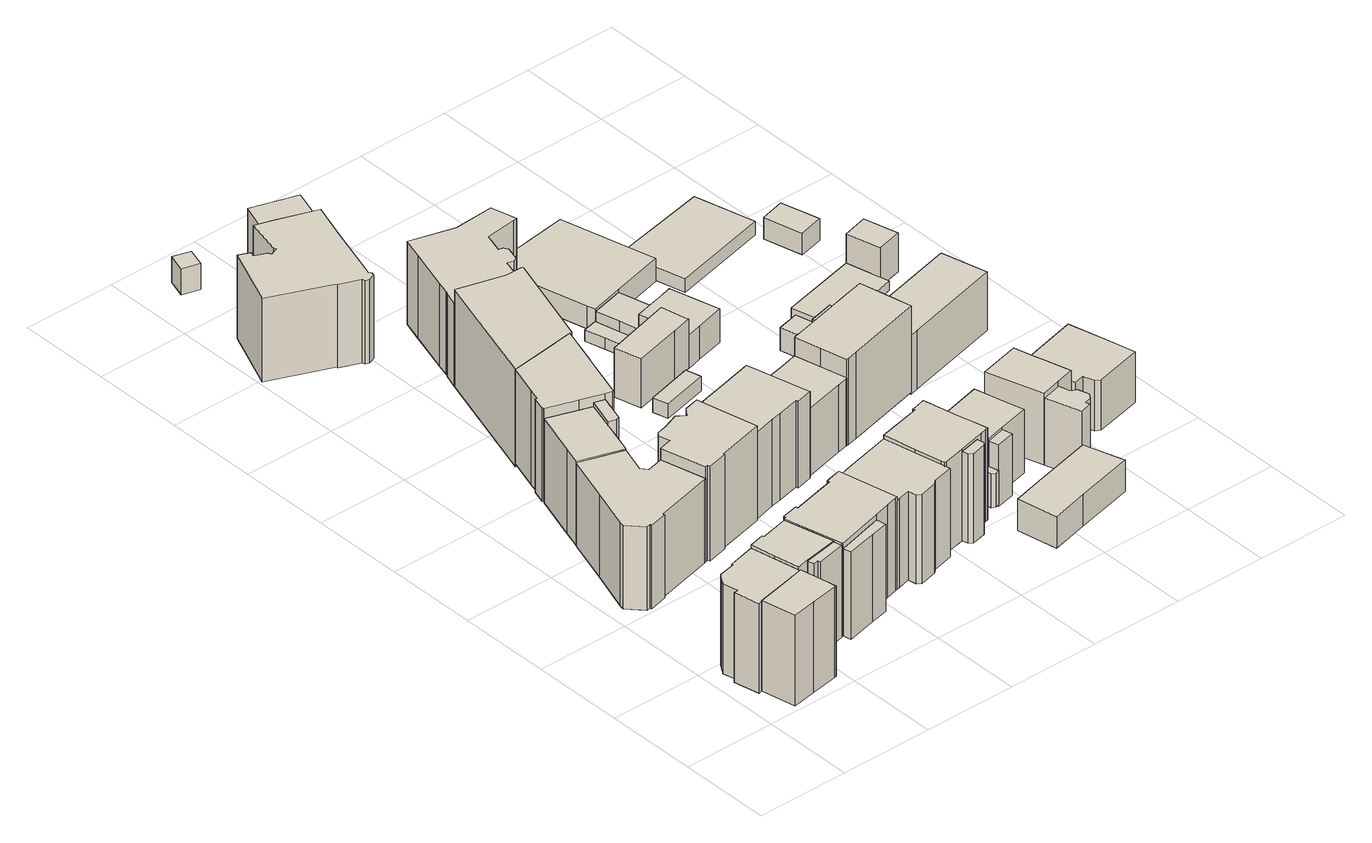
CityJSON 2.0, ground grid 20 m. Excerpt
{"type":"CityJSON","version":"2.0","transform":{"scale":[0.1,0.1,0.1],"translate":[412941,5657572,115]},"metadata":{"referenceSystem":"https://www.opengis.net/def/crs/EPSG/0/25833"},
"CityObjects":{
"building1":{"type":"Building","attributes":{"Gemeindeschluessel":14612000,"Geometrietyp2DReferenz":"3000","function":"31001_9998","roofType":"9999"},"children":["building1-1","building1-2","building1-3","building1-4"]},
"building1-1":{"type":"BuildingPart","attributes":{"Dachtyp_tdc":"tdcFreeFormRoof","Dachneigung":10.06,"QualitaetDacherkennung":30,"Geometrietyp2DReferenz":"3000","measuredHeight":23.28,"roofType":"5000"},"parents":["building1"],"geometry":[{"type":"Solid","lod":"1","boundaries":[[[[0,1,2,3,4,5,6,7,8,9,10,11,12,13]],[[14,15,16,17,18,19,20,21,22,23,24,25,26,27]],[[13,15,14,0]],[[12,16,15,13]],[[11,17,16,12]],[[10,18,17,11]],[[9,19,18,10]],[[8,20,19,9]],[[7,21,20,8]],[[6,22,21,7]],[[5,23,22,6]],[[4,24,23,5]],[[3,25,24,4]],[[2,26,25,3]],[[1,27,26,2]],[[0,14,27,1]]]]}]},
"building1-2":{"type":"BuildingPart","attributes":{"Dachtyp_tdc":"tdcFreeFormRoof","Dachneigung":32.65,"QualitaetDacherkennung":14,"Geometrietyp2DReferenz":"3000","measuredHeight":20.84,"roofType":"5000"},"parents":["building1"],"geometry":[{"type":"Solid","lod":"1","boundaries":[[[[28,29,30,31,32,33,34]],[[35,36,37,38,39,40,41]],[[34,36,35,28]],[[33,37,36,34]],[[32,38,37,33]],[[31,39,38,32]],[[30,40,39,31]],[[29,41,40,30]],[[28,35,41,29]]]]}]},
"building1-3":{"type":"BuildingPart","attributes":{"Dachtyp_tdc":"tdcGableRoof","Dachneigung":42.29,"QualitaetDacherkennung":49,"Geometrietyp2DReferenz":"3000","measuredHeight":23.16,"roofType":"3100"},"parents":["building1"],"geometry":[{"type":"Solid","lod":"1","boundaries":[[[[42,43,44,45,46,47,48,49,50]],[[51,27,52,53,54,55,56,57,15]],[[50,27,51,42]],[[49,52,27,50]],[[48,53,52,49]],[[47,54,53,48]],[[46,55,54,47]],[[45,56,55,46]],[[44,57,56,45]],[[43,15,57,44]],[[42,51,15,43]]]]}]},
"building1-4":{"type":"BuildingPart","attributes":{"Dachtyp_tdc":"tdcGableRoof","Dachneigung":43.62,"QualitaetDacherkennung":54,"Geometrietyp2DReferenz":"3000","measuredHeight":23.19,"roofType":"3100"},"parents":["building1"],"geometry":[{"type":"Solid","lod":"1","boundaries":[[[[58,59,60,61,62,63,64,65,66]],[[26,67,24,68,69,70,71,40,39]],[[66,67,26,58]],[[65,24,67,66]],[[64,68,24,65]],[[63,69,68,64]],[[62,70,69,63]],[[61,71,70,62]],[[60,40,71,61]],[[59,39,40,60]],[[58,26,39,59]]]]}]},
"building2":{"type":"Building","attributes":{"Dachtyp_tdc":"tdcFreeFormRoof","Gemeindeschluessel":14612000,"Dachneigung":17.25,"QualitaetDacherkennung":10,"Geometrietyp2DReferenz":"3000","measuredHeight":20.59,"function":"31001_9998","roofType":"5000"},"geometry":[{"type":"Solid","lod":"1","boundaries":[[[[72,73,74,75,76,77,78,79,80,81,82,83,84,85,86]],[[87,88,89,90,91,92,93,94,95,96,97,98,99,100,101]],[[86,88,87,72]],[[85,89,88,86]],[[84,90,89,85]],[[83,91,90,84]],[[82,92,91,83]],[[81,93,92,82]],[[80,94,93,81]],[[79,95,94,80]],[[78,96,95,79]],[[77,97,96,78]],[[76,98,97,77]],[[75,99,98,76]],[[74,100,99,75]],[[73,101,100,74]],[[72,87,101,73]]]]}]},
"building3":{"type":"Building","attributes":{"Gemeindeschluessel":14612000,"Geometrietyp2DReferenz":"3000","function":"31001_9998","roofType":"9999"},"children":["building3-1","building3-2"]},
"building3-1":{"type":"BuildingPart","attributes":{"Dachtyp_tdc":"tdcPolyFlatRoof","Dachneigung":13.97,"QualitaetDacherkennung":50,"Geometrietyp2DReferenz":"3000","measuredHeight":19.91,"roofType":"2100"},"parents":["building3"],"geometry":[{"type":"Solid","lod":"1","boundaries":[[[[102,103,104,105,106,107,108]],[[109,110,111,112,113,114,115]],[[108,110,109,102]],[[107,111,110,108]],[[106,112,111,107]],[[105,113,112,106]],[[104,114,113,105]],[[103,115,114,104]],[[102,109,115,103]]]]}]},
"building3-2":{"type":"BuildingPart","attributes":{"Dachtyp_tdc":"tdcGableRoof","Dachneigung":37.01,"QualitaetDacherkennung":19,"Geometrietyp2DReferenz":"3000","measuredHeight":21.94,"roofType":"3100"},"parents":["building3"],"geometry":[{"type":"Solid","lod":"1","boundaries":[[[[116,117,118,119,120,121,122]],[[110,109,123,124,125,126,127]],[[122,109,110,116]],[[121,123,109,122]],[[120,124,123,121]],[[119,125,124,120]],[[118,126,125,119]],[[117,127,126,118]],[[116,110,127,117]]]]}]},
"building4":{"type":"Building","attributes":{"Gemeindeschluessel":14612000,"Geometrietyp2DReferenz":"3000","function":"31001_9998","roofType":"9999"},"children":["building4-1","building4-2"]},
"building4-1":{"type":"BuildingPart","attributes":{"Dachtyp_tdc":"tdcFreeFormRoof","Dachneigung":30.88,"QualitaetDacherkennung":15,"Geometrietyp2DReferenz":"3000","measuredHeight":19.75,"roofType":"5000"},"parents":["building4"],"geometry":[{"type":"Solid","lod":"1","boundaries":[[[[128,129,130,131,132]],[[133,134,135,136,137]],[[132,134,133,128]],[[131,135,134,132]],[[130,136,135,131]],[[129,137,136,130]],[[128,133,137,129]]]]}]},
"building4-2":{"type":"BuildingPart","attributes":{"Dachtyp_tdc":"tdcGableRoof","Dachneigung":33.73,"QualitaetDacherkennung":70,"Geometrietyp2DReferenz":"3000","measuredHeight":22.79,"roofType":"3100"},"parents":["building4"],"geometry":[{"type":"Solid","lod":"1","boundaries":[[[[138,139,140,141,142,143,144,145,146,147,148,149,150,151,152,153,154,155,156]],[[157,158,159,160,161,162,163,164,165,166,167,168,169,136,135,170,171,172,173]],[[156,158,157,138]],[[155,159,158,156]],[[154,160,159,155]],[[153,161,160,154]],[[152,162,161,153]],[[151,163,162,152]],[[150,164,163,151]],[[149,165,164,150]],[[148,166,165,149]],[[147,167,166,148]],[[146,168,167,147]],[[145,169,168,146]],[[144,136,169,145]],[[143,135,136,144]],[[142,170,135,143]],[[141,171,170,142]],[[140,172,171,141]],[[139,173,172,140]],[[138,157,173,139]]]]}]},
"building5":{"type":"Building","attributes":{"Dachtyp_tdc":"tdcFreeFormRoof","Gemeindeschluessel":14612000,"Dachneigung":29.82,"QualitaetDacherkennung":59,"Geometrietyp2DReferenz":"3000","measuredHeight":23.01,"function":"31001_9998","roofType":"5000"},"geometry":[{"type":"Solid","lod":"1","boundaries":[[[[174,175,176,177,178,179,180,181,182,183,184,185,186,187,188]],[[189,190,191,192,193,194,195,196,197,198,199,200,201,202,203]],[[188,190,189,174]],[[187,191,190,188]],[[186,192,191,187]],[[185,193,192,186]],[[184,194,193,185]],[[183,195,194,184]],[[182,196,195,183]],[[181,197,196,182]],[[180,198,197,181]],[[179,199,198,180]],[[178,200,199,179]],[[177,201,200,178]],[[176,202,201,177]],[[175,203,202,176]],[[174,189,203,175]]]]}]},
"building6":{"type":"Building","attributes":{"Gemeindeschluessel":14612000,"Geometrietyp2DReferenz":"3000","function":"31001_9998","roofType":"9999"},"children":["building6-1","building6-2"]},
"building6-1":{"type":"BuildingPart","attributes":{"Dachtyp_tdc":"tdcFreeFormRoof","Dachneigung":56.9,"QualitaetDacherkennung":31,"Geometrietyp2DReferenz":"3000","measuredHeight":20.23,"roofType":"5000"},"parents":["building6"],"geometry":[{"type":"MultiSurface","lod":"1","boundaries":[[[204,205,206,207,208,209,207,210,211,212,213,214,206]],[[215,216,217,218,219,220,221,222,223,224,222,216,225]],[[206,216,215,204]],[[214,217,216,206]],[[213,218,217,214]],[[212,219,218,213]],[[211,220,219,212]],[[210,221,220,211]],[[207,222,221,210]],[[206,216,222,207]],[[205,225,216,206]],[[204,215,225,205]]]}]},
"building6-2":{"type":"BuildingPart","attributes":{"Dachtyp_tdc":"tdcGableRoof","Dachneigung":35.84,"QualitaetDacherkennung":75,"Geometrietyp2DReferenz":"3000","measuredHeight":23.44,"roofType":"3100"},"parents":["building6"],"geometry":[{"type":"Solid","lod":"1","boundaries":[[[[226,227,228,229,230,231,232,233,234,235,236,237,238,239,240,241]],[[242,243,244,245,246,247,248,215,225,224,249,250,251,252,253,254]],[[241,243,242,226]],[[240,244,243,241]],[[239,245,244,240]],[[238,246,245,239]],[[237,247,246,238]],[[236,248,247,237]],[[235,215,248,236]],[[234,225,215,235]],[[233,224,225,234]],[[232,249,224,233]],[[231,250,249,232]],[[230,251,250,231]],[[229,252,251,230]],[[228,253,252,229]],[[227,254,253,228]],[[226,242,254,227]]]]}]},
"building7":{"type":"Building","attributes":{"Dachtyp_tdc":"tdcFreeFormRoof","Gemeindeschluessel":14612000,"Dachneigung":25.9,"QualitaetDacherkennung":56,"Geometrietyp2DReferenz":"3000","measuredHeight":21.89,"function":"31001_9998","roofType":"5000"},"geometry":[{"type":"Solid","lod":"1","boundaries":[[[[255,256,257,258,259,260,261,262,263,264,265,266,267,268]],[[269,270,271,272,273,274,275,276,277,278,279,280,281,282]],[[268,270,269,255]],[[267,271,270,268]],[[266,272,271,267]],[[265,273,272,266]],[[264,274,273,265]],[[263,275,274,264]],[[262,276,275,263]],[[261,277,276,262]],[[260,278,277,261]],[[259,279,278,260]],[[258,280,279,259]],[[257,281,280,258]],[[256,282,281,257]],[[255,269,282,256]]]]}]},
"building8":{"type":"Building","attributes":{"Dachtyp_tdc":"tdcFreeFormRoof","Gemeindeschluessel":14612000,"Dachneigung":23.49,"QualitaetDacherkennung":26,"Geometrietyp2DReferenz":"3000","measuredHeight":21.87,"function":"31001_9998","roofType":"5000"},"geometry":[{"type":"Solid","lod":"1","boundaries":[[[[283,284,285,286,287,288,289,290,291,292,293,294,295,296,297,298,299,300,301,302,303]],[[304,305,306,307,308,309,310,311,312,313,314,315,316,317,318,319,320,321,322,323,324]],[[303,305,304,283]],[[302,306,305,303]],[[301,307,306,302]],[[300,308,307,301]],[[299,309,308,300]],[[298,310,309,299]],[[297,311,310,298]],[[296,312,311,297]],[[295,313,312,296]],[[294,314,313,295]],[[293,315,314,294]],[[292,316,315,293]],[[291,317,316,292]],[[290,318,317,291]],[[289,319,318,290]],[[288,320,319,289]],[[287,321,320,288]],[[286,322,321,287]],[[285,323,322,286]],[[284,324,323,285]],[[283,304,324,284]]]]}]},
"building9":{"type":"Building","attributes":{"Dachtyp_tdc":"tdcFreeFormRoof","Gemeindeschluessel":14612000,"Dachneigung":0.49,"QualitaetDacherkennung":80,"Geometrietyp2DReferenz":"3000","measuredHeight":23.25,"function":"31001_9998","roofType":"5000"},"geometry":[{"type":"Solid","lod":"1","boundaries":[[[[325,238,326,327,236,328,329,330,331,332,333,334,335]],[[336,337,338,339,340,341,342,343,344,345,346,347,348]],[[335,337,336,325]],[[334,338,337,335]],[[333,339,338,334]],[[332,340,339,333]],[[331,341,340,332]],[[330,342,341,331]],[[329,343,342,330]],[[328,344,343,329]],[[236,345,344,328]],[[327,346,345,236]],[[326,347,346,327]],[[238,348,347,326]],[[325,336,348,238]]]]}]},
"building10":{"type":"Building","attributes":{"Dachtyp_tdc":"tdcPolyFlatRoof","Gemeindeschluessel":14612000,"Dachneigung":4.06,"QualitaetDacherkennung":57,"Geometrietyp2DReferenz":"3000","measuredHeight":5.95,"function":"31001_9998","roofType":"2100"},"geometry":[{"type":"Solid","lod":"1","boundaries":[[[[349,350,351,352]],[[353,354,355,356]],[[352,354,353,349]],[[351,355,354,352]],[[350,356,355,351]],[[349,353,356,350]]]]}]},
"building11":{"type":"Building","attributes":{"Dachtyp_tdc":"tdcGableRoof","Gemeindeschluessel":14612000,"Dachneigung":29.48,"QualitaetDacherkennung":70,"Geometrietyp2DReferenz":"3000","measuredHeight":21.35,"function":"31001_9998","roofType":"3100"},"geometry":[{"type":"Solid","lod":"1","boundaries":[[[[357,358,359,360,361,362,363,364,365,366,367,368,369,370]],[[371,372,373,374,375,376,377,378,379,380,381,382,383,384]],[[370,372,371,357]],[[369,373,372,370]],[[368,374,373,369]],[[367,375,374,368]],[[366,376,375,367]],[[365,377,376,366]],[[364,378,377,365]],[[363,379,378,364]],[[362,380,379,363]],[[361,381,380,362]],[[360,382,381,361]],[[359,383,382,360]],[[358,384,383,359]],[[357,371,384,358]]]]}]},
"building12":{"type":"Building","attributes":{"Gemeindeschluessel":14612000,"Geometrietyp2DReferenz":"3000","function":"31001_9998","roofType":"9999"},"children":["building12-1","building12-2"]},
"building12-1":{"type":"BuildingPart","attributes":{"Dachtyp_tdc":"tdcPolyFlatRoof","Dachneigung":43.76,"QualitaetDacherkennung":24,"Geometrietyp2DReferenz":"3000","measuredHeight":20.82,"roofType":"2100"},"parents":["building12"],"geometry":[{"type":"Solid","lod":"1","boundaries":[[[[385,386,387,388,389,390,389,391]],[[392,393,394,395,394,396,397,398]],[[391,393,392,385]],[[393,391,389,394]],[[388,396,394,389]],[[387,397,396,388]],[[386,398,397,387]],[[385,392,398,386]]]]}]},
"building12-2":{"type":"BuildingPart","attributes":{"Dachtyp_tdc":"tdcGableRoof","Dachneigung":29.72,"QualitaetDacherkennung":70,"Geometrietyp2DReferenz":"3000","measuredHeight":22.61,"roofType":"3100"},"parents":["building12"],"geometry":[{"type":"Solid","lod":"1","boundaries":[[[[399,400,401,402,403,404,405,406,407,408,409,410,411,412,413,414,415]],[[416,395,393,417,418,419,420,421,422,423,424,425,426,427,428,429,430]],[[415,395,416,399]],[[414,393,395,415]],[[413,417,393,414]],[[412,418,417,413]],[[411,419,418,412]],[[410,420,419,411]],[[409,421,420,410]],[[408,422,421,409]],[[407,423,422,408]],[[406,424,423,407]],[[405,425,424,406]],[[404,426,425,405]],[[403,427,426,404]],[[402,428,427,403]],[[401,429,428,402]],[[400,430,429,401]],[[399,416,430,400]]]]}]},
"building13":{"type":"Building","attributes":{"Dachtyp_tdc":"tdcFreeFormRoof","Gemeindeschluessel":14612000,"Dachneigung":31.04,"QualitaetDacherkennung":51,"Geometrietyp2DReferenz":"3000","measuredHeight":14.64,"function":"31001_9998","roofType":"5000"},"geometry":[{"type":"Solid","lod":"1","boundaries":[[[[431,432,433,434]],[[435,436,437,438]],[[434,436,435,431]],[[433,437,436,434]],[[432,438,437,433]],[[431,435,438,432]]]]}]},
"building14":{"type":"Building","attributes":{"Dachtyp_tdc":"tdcPolyFlatRoof","Gemeindeschluessel":14612000,"Dachneigung":0,"QualitaetDacherkennung":31,"Geometrietyp2DReferenz":"3000","measuredHeight":2.37,"function":"31001_9998","roofType":"1000"},"geometry":[{"type":"Solid","lod":"1","boundaries":[[[[439,440,441,442,443]],[[444,445,446,447,448]],[[443,445,444,439]],[[442,446,445,443]],[[441,447,446,442]],[[440,448,447,441]],[[439,444,448,440]]]]}]},
"building15":{"type":"Building","attributes":{"Dachtyp_tdc":"tdcFreeFormRoof","Gemeindeschluessel":14612000,"Dachneigung":32.13,"QualitaetDacherkennung":11,"Geometrietyp2DReferenz":"3000","measuredHeight":22.41,"function":"31001_9998","roofType":"5000"},"geometry":[{"type":"Solid","lod":"1","boundaries":[[[[449,450,451,452,453,454,455,456,457,458,459,460,461,462,463,464,465,466,467,468,469,470,471,472,473,474,475,476]],[[477,478,479,480,481,482,483,484,485,486,487,488,489,490,491,492,493,494,495,496,497,498,499,342,341,340,338,500]],[[476,478,477,449]],[[475,479,478,476]],[[474,480,479,475]],[[473,481,480,474]],[[472,482,481,473]],[[471,483,482,472]],[[470,484,483,471]],[[469,485,484,470]],[[468,486,485,469]],[[467,487,486,468]],[[466,488,487,467]],[[465,489,488,466]],[[464,490,489,465]],[[463,491,490,464]],[[462,492,491,463]],[[461,493,492,462]],[[460,494,493,461]],[[459,495,494,460]],[[458,496,495,459]],[[457,497,496,458]],[[456,498,497,457]],[[455,499,498,456]],[[454,342,499,455]],[[453,341,342,454]],[[452,340,341,453]],[[451,338,340,452]],[[450,500,338,451]],[[449,477,500,450]]]]}]},
"building16":{"type":"Building","attributes":{"Dachtyp_tdc":"tdcFreeFormRoof","Gemeindeschluessel":14612000,"Dachneigung":35.59,"QualitaetDacherkennung":56,"Geometrietyp2DReferenz":"3000","measuredHeight":17.09,"function":"31001_9998","roofType":"5000"},"geometry":[{"type":"Solid","lod":"1","boundaries":[[[[501,502,503,504,505,506,507,508,509]],[[381,510,511,512,513,514,515,516,383]],[[509,510,381,501]],[[508,511,510,509]],[[507,512,511,508]],[[506,513,512,507]],[[505,514,513,506]],[[504,515,514,505]],[[503,516,515,504]],[[502,383,516,503]],[[501,381,383,502]]]]}]},
"building17":{"type":"Building","attributes":{"Dachtyp_tdc":"tdcPolyFlatRoof","Gemeindeschluessel":14612000,"Dachneigung":4.09,"QualitaetDacherkennung":70,"Geometrietyp2DReferenz":"3000","measuredHeight":3.28,"function":"31001_9998","roofType":"2100"},"geometry":[{"type":"Solid","lod":"1","boundaries":[[[[517,518,519,520,521]],[[522,523,524,525,526]],[[521,523,522,517]],[[520,524,523,521]],[[519,525,524,520]],[[518,526,525,519]],[[517,522,526,518]]]]}]},
"building18":{"type":"Building","attributes":{"Dachtyp_tdc":"tdcPolyFlatRoof","Gemeindeschluessel":14612000,"Dachneigung":0,"QualitaetDacherkennung":12,"Geometrietyp2DReferenz":"3000","measuredHeight":7.52,"function":"31001_9998","roofType":"1000"},"geometry":[{"type":"Solid","lod":"1","boundaries":[[[[527,528,529,530,531,532]],[[533,534,535,536,537,538]],[[532,534,533,527]],[[531,535,534,532]],[[530,536,535,531]],[[529,537,536,530]],[[528,538,537,529]],[[527,533,538,528]]]]}]},
"building19":{"type":"Building","attributes":{"Dachtyp_tdc":"tdcPolyFlatRoof","Gemeindeschluessel":14612000,"Dachneigung":28.7,"QualitaetDacherkennung":58,"Geometrietyp2DReferenz":"3000","measuredHeight":12.55,"function":"31001_9998","roofType":"2100"},"geometry":[{"type":"Solid","lod":"1","boundaries":[[[[539,540,541,542,543,544]],[[545,546,547,548,549,550]],[[544,546,545,539]],[[543,547,546,544]],[[542,548,547,543]],[[541,549,548,542]],[[540,550,549,541]],[[539,545,550,540]]]]}]},
"building20":{"type":"Building","attributes":{"Gemeindeschluessel":14612000,"Geometrietyp2DReferenz":"3000","function":"31001_9998","roofType":"9999"},"children":["building20-1","building20-2"]},
"building20-1":{"type":"BuildingPart","attributes":{"Dachtyp_tdc":"tdcGableRoof","Dachneigung":35.95,"QualitaetDacherkennung":54,"Geometrietyp2DReferenz":"3000","measuredHeight":16.09,"roofType":"3100"},"parents":["building20"],"geometry":[{"type":"Solid","lod":"1","boundaries":[[[[551,552,553,554,555,556,557,558,559]],[[560,561,562,563,564,429,565,427,566]],[[559,561,560,551]],[[558,562,561,559]],[[557,563,562,558]],[[556,564,563,557]],[[555,429,564,556]],[[554,565,429,555]],[[553,427,565,554]],[[552,566,427,553]],[[551,560,566,552]]]]}]},
"building20-2":{"type":"BuildingPart","attributes":{"Dachtyp_tdc":"tdcPolyFlatRoof","Dachneigung":0,"QualitaetDacherkennung":45,"Geometrietyp2DReferenz":"3000","measuredHeight":13.71,"roofType":"1000"},"parents":["building20"],"geometry":[{"type":"Solid","lod":"1","boundaries":[[[[567,568,569,570]],[[562,571,572,563]],[[570,571,562,567]],[[569,572,571,570]],[[568,563,572,569]],[[567,562,563,568]]]]}]},
"building21":{"type":"Building","attributes":{"Dachtyp_tdc":"tdcPolyFlatRoof","Gemeindeschluessel":14612000,"Dachneigung":3.02,"QualitaetDacherkennung":65,"Geometrietyp2DReferenz":"3000","measuredHeight":2.6,"function":"31001_9998","roofType":"2100"},"geometry":[{"type":"Solid","lod":"1","boundaries":[[[[573,574,575,576,577,578,579,580]],[[581,582,583,584,585,586,587,588]],[[580,582,581,573]],[[579,583,582,580]],[[578,584,583,579]],[[577,585,584,578]],[[576,586,585,577]],[[575,587,586,576]],[[574,588,587,575]],[[573,581,588,574]]]]}]},
"building22":{"type":"Building","attributes":{"Dachtyp_tdc":"tdcPolyFlatRoof","Gemeindeschluessel":14612000,"Dachneigung":2.83,"QualitaetDacherkennung":73,"Geometrietyp2DReferenz":"3000","measuredHeight":7.3,"function":"31001_9998","roofType":"2100"},"geometry":[{"type":"Solid","lod":"1","boundaries":[[[[589,590,591,592,593,594]],[[595,596,597,598,599,600]],[[594,596,595,589]],[[593,597,596,594]],[[592,598,597,593]],[[591,599,598,592]],[[590,600,599,591]],[[589,595,600,590]]]]}]},
"building23":{"type":"Building","attributes":{"Dachtyp_tdc":"tdcPolyFlatRoof","Gemeindeschluessel":14612000,"Dachneigung":0,"QualitaetDacherkennung":75,"Geometrietyp2DReferenz":"3000","measuredHeight":4.08,"function":"31001_2000","roofType":"1000"},"geometry":[{"type":"Solid","lod":"1","boundaries":[[[[601,602,603,604,605]],[[606,607,608,609,610]],[[605,607,606,601]],[[604,608,607,605]],[[603,609,608,604]],[[602,610,609,603]],[[601,606,610,602]]]]}]},
"building24":{"type":"Building","attributes":{"Dachtyp_tdc":"tdcPolyFlatRoof","Gemeindeschluessel":14612000,"Dachneigung":0,"QualitaetDacherkennung":68,"Geometrietyp2DReferenz":"3000","measuredHeight":7.4,"function":"31001_9998","roofType":"1000"},"geometry":[{"type":"Solid","lod":"1","boundaries":[[[[611,612,613,614,615,616,617,618]],[[619,620,621,622,623,624,625,626]],[[618,620,619,611]],[[617,621,620,618]],[[616,622,621,617]],[[615,623,622,616]],[[614,624,623,615]],[[613,625,624,614]],[[612,626,625,613]],[[611,619,626,612]]]]}]},
"building25":{"type":"Building","attributes":{"Gemeindeschluessel":14612000,"Geometrietyp2DReferenz":"3000","function":"31001_9998","roofType":"9999"},"children":["building25-1","building25-2"]},
"building25-1":{"type":"BuildingPart","attributes":{"Dachtyp_tdc":"tdcGableRoof","Dachneigung":30.9,"QualitaetDacherkennung":64,"Geometrietyp2DReferenz":"3000","measuredHeight":20.95,"roofType":"3100"},"parents":["building25"],"geometry":[{"type":"Solid","lod":"1","boundaries":[[[[627,628,629,630,631,632,633,634,635,636,637,638,639]],[[640,641,642,643,644,645,646,647,648,649,650,651,652]],[[638,641,640,639]],[[637,642,641,638]],[[636,643,642,637]],[[635,644,643,636]],[[634,645,644,635]],[[633,646,645,634]],[[632,647,646,633]],[[631,648,647,632]],[[630,649,648,631]],[[629,650,649,630]],[[628,651,650,629]],[[627,652,651,628]],[[639,640,652,627]]]]}]},
"building25-2":{"type":"BuildingPart","attributes":{"Dachtyp_tdc":"tdcPolyFlatRoof","Dachneigung":32.36,"QualitaetDacherkennung":28,"Geometrietyp2DReferenz":"3000","measuredHeight":18.73,"roofType":"2100"},"parents":["building25"],"geometry":[{"type":"MultiSurface","lod":"1","boundaries":[[[653,654,655,656,657,658,654]],[[659,640,660,661,662,659,641]],[[659,654,658,640]],[[657,660,640,658]],[[656,661,660,657]],[[655,662,661,656]],[[654,659,662,655]],[[653,641,659,654]]]}]},
"building26":{"type":"Building","attributes":{"Dachtyp_tdc":"tdcPolyFlatRoof","Gemeindeschluessel":14612000,"Dachneigung":0,"QualitaetDacherkennung":24,"Geometrietyp2DReferenz":"3000","measuredHeight":5.09,"function":"31001_2000","roofType":"1000"},"geometry":[{"type":"Solid","lod":"1","boundaries":[[[[663,664,665,666,667,668,669,670]],[[671,672,673,674,675,676,677,678]],[[670,672,671,663]],[[669,673,672,670]],[[668,674,673,669]],[[667,675,674,668]],[[666,676,675,667]],[[665,677,676,666]],[[664,678,677,665]],[[663,671,678,664]]]]}]},
"building27":{"type":"Building","attributes":{"Gemeindeschluessel":14612000,"Geometrietyp2DReferenz":"3000","function":"31001_9998","roofType":"9999"},"children":["building27-1","building27-2"]},
"building27-1":{"type":"BuildingPart","attributes":{"Dachtyp_tdc":"tdcGableRoof","Dachneigung":30.76,"QualitaetDacherkennung":65,"Geometrietyp2DReferenz":"3000","measuredHeight":17.8,"roofType":"3100"},"parents":["building27"],"geometry":[{"type":"Solid","lod":"1","boundaries":[[[[679,680,681,682,683,684,685]],[[686,687,688,689,690,691,692]],[[685,687,686,679]],[[684,688,687,685]],[[683,689,688,684]],[[682,690,689,683]],[[681,691,690,682]],[[680,692,691,681]],[[679,686,692,680]]]]}]},
"building27-2":{"type":"BuildingPart","attributes":{"Dachtyp_tdc":"tdcPolyFlatRoof","Dachneigung":0,"QualitaetDacherkennung":48,"Geometrietyp2DReferenz":"3000","measuredHeight":14.86,"roofType":"1000"},"parents":["building27"],"geometry":[{"type":"Solid","lod":"1","boundaries":[[[[693,694,695,696,697,698,699,700,701]],[[691,690,702,703,704,705,706,707,708]],[[701,690,691,693]],[[700,702,690,701]],[[699,703,702,700]],[[698,704,703,699]],[[697,705,704,698]],[[696,706,705,697]],[[695,707,706,696]],[[694,708,707,695]],[[693,691,708,694]]]]}]},
"building28":{"type":"Building","attributes":{"Gemeindeschluessel":14612000,"Geometrietyp2DReferenz":"3000","function":"31001_9998","roofType":"9999"},"children":["building28-1","building28-2"]},
"building28-1":{"type":"BuildingPart","attributes":{"Dachtyp_tdc":"tdcPolyFlatRoof","Dachneigung":8.29,"QualitaetDacherkennung":66,"Geometrietyp2DReferenz":"3000","measuredHeight":5.39,"roofType":"2100"},"parents":["building28"],"geometry":[{"type":"Solid","lod":"1","boundaries":[[[[709,710,711,712,713]],[[714,715,716,717,718]],[[713,715,714,709]],[[712,716,715,713]],[[711,717,716,712]],[[710,718,717,711]],[[709,714,718,710]]]]}]},
"building28-2":{"type":"BuildingPart","attributes":{"Dachtyp_tdc":"tdcPolyFlatRoof","Dachneigung":4.14,"QualitaetDacherkennung":71,"Geometrietyp2DReferenz":"3000","measuredHeight":5.27,"roofType":"2100"},"parents":["building28"],"geometry":[{"type":"Solid","lod":"1","boundaries":[[[[719,720,721,722,723,724]],[[725,726,715,714,727,728]],[[724,726,725,719]],[[723,715,726,724]],[[722,714,715,723]],[[721,727,714,722]],[[720,728,727,721]],[[719,725,728,720]]]]}]},
"building29":{"type":"Building","attributes":{"Dachtyp_tdc":"tdcFreeFormRoof","Gemeindeschluessel":14612000,"Dachneigung":56.34,"QualitaetDacherkennung":21,"Geometrietyp2DReferenz":"3000","measuredHeight":12.88,"function":"31001_9998","roofType":"5000"},"geometry":[{"type":"Solid","lod":"1","boundaries":[[[[729,730,731,732,733,734]],[[735,688,687,686,736,737]],[[734,688,735,729]],[[733,687,688,734]],[[732,686,687,733]],[[731,736,686,732]],[[730,737,736,731]],[[729,735,737,730]]]]}]},
"building30":{"type":"Building","attributes":{"Dachtyp_tdc":"tdcFreeFormRoof","Gemeindeschluessel":14612000,"Dachneigung":11.12,"QualitaetDacherkennung":36,"Geometrietyp2DReferenz":"3000","measuredHeight":12.66,"function":"31001_9998","roofType":"5000"},"geometry":[{"type":"Solid","lod":"1","boundaries":[[[[738,739,740,741,742,743,744,745,746,747]],[[748,749,750,751,752,753,754,755,756,757]],[[747,749,748,738]],[[746,750,749,747]],[[745,751,750,746]],[[744,752,751,745]],[[743,753,752,744]],[[742,754,753,743]],[[741,755,754,742]],[[740,756,755,741]],[[739,757,756,740]],[[738,748,757,739]]]]}]},
"building31":{"type":"Building","attributes":{"Dachtyp_tdc":"tdcFreeFormRoof","Gemeindeschluessel":14612000,"Dachneigung":47.15,"QualitaetDacherkennung":29,"Geometrietyp2DReferenz":"3000","measuredHeight":15.75,"function":"31001_9998","roofType":"5000"},"geometry":[{"type":"Solid","lod":"1","boundaries":[[[[758,759,760,761,762]],[[763,764,765,766,767]],[[762,764,763,758]],[[761,765,764,762]],[[760,766,765,761]],[[759,767,766,760]],[[758,763,767,759]]]]}]},
"building32":{"type":"Building","attributes":{"Dachtyp_tdc":"tdcPolyFlatRoof","Gemeindeschluessel":14612000,"Dachneigung":0,"QualitaetDacherkennung":18,"Geometrietyp2DReferenz":"3000","measuredHeight":3,"function":"31001_9998","roofType":"1000"},"geometry":[{"type":"Solid","lod":"1","boundaries":[[[[768,769,770,771,772]],[[773,774,775,776,777]],[[772,774,773,768]],[[771,775,774,772]],[[770,776,775,771]],[[769,777,776,770]],[[768,773,777,769]]]]}]},
"building33":{"type":"Building","attributes":{"Dachtyp_tdc":"tdcGableRoof","Gemeindeschluessel":14612000,"Dachneigung":20.45,"QualitaetDacherkennung":2,"Geometrietyp2DReferenz":"3000","measuredHeight":3.91,"function":"31001_9998","roofType":"3100"},"geometry":[{"type":"Solid","lod":"1","boundaries":[[[[778,779,780,781]],[[782,783,784,785]],[[781,783,782,778]],[[780,784,783,781]],[[779,785,784,780]],[[778,782,785,779]]]]}]},
"building34":{"type":"Building","attributes":{"Dachtyp_tdc":"tdcGableRoof","Gemeindeschluessel":14612000,"Dachneigung":18.56,"QualitaetDacherkennung":73,"Geometrietyp2DReferenz":"3000","measuredHeight":9.15,"function":"31001_9998","roofType":"3100"},"geometry":[{"type":"Solid","lod":"1","boundaries":[[[[786,787,788,789]],[[790,785,791,792]],[[789,785,790,786]],[[788,791,785,789]],[[787,792,791,788]],[[786,790,792,787]]]]}]},
"building35":{"type":"Building","attributes":{"Dachtyp_tdc":"tdcPolyFlatRoof","Gemeindeschluessel":14612000,"Dachneigung":0,"QualitaetDacherkennung":58,"Geometrietyp2DReferenz":"3000","measuredHeight":4.81,"function":"31001_9998","roofType":"1000"},"geometry":[{"type":"Solid","lod":"1","boundaries":[[[[793,794,795,796]],[[797,798,799,800]],[[796,798,797,793]],[[795,799,798,796]],[[794,800,799,795]],[[793,797,800,794]]]]}]}
},
"vertices":[
[86,90,206],[165,107,206],[164,111,206],[145,214,206],[144,218,206],[85,204,206],[86,201,206],[49,193,206],[41,181,206],[33,168,206],[40,136,206],[31,135,206],[42,80,206],[50,82,206],[86,90,7],[50,82,7],[42,80,7],[31,135,7],[40,136,7],[33,168,7],[41,181,7],[49,193,7],[86,201,7],[85,204,7],[144,218,7],[145,214,7],[164,111,7],[165,107,7],
[268,111,211],[267,118,211],[264,129,211],[190,116,211],[193,101,211],[204,104,211],[206,98,211],[268,111,7],[206,98,7],[204,104,7],[193,101,7],[190,116,7],[264,129,7],[267,118,7],
[103,93,208],[50,82,208],[65,8,208],[118,17,208],[177,27,208],[180,27,208],[176,52,208],[172,72,208],[165,107,208],[103,93,7],[172,72,7],[176,52,7],[180,27,7],[177,27,7],[118,17,7],[65,8,7],
[164,111,213],[190,116,213],[264,129,213],[251,185,213],[239,236,213],[179,222,213],[178,226,213],[144,218,213],[154,165,213],[154,165,7],[178,226,7],[179,222,7],[239,236,7],[251,185,7],
[30,437,192],[60,405,192],[68,407,192],[68,403,192],[108,412,192],[107,416,192],[234,446,192],[237,447,192],[214,544,192],[179,536,192],[168,550,192],[187,608,192],[94,638,192],[62,537,192],[32,447,192],[30,437,7],[32,447,7],[62,537,7],[94,638,7],[187,608,7],[168,550,7],[179,536,7],[214,544,7],[237,447,7],[234,446,7],[107,416,7],[108,412,7],[68,403,7],[68,407,7],[60,405,7],
[210,682,204],[226,677,204],[233,680,204],[243,712,204],[244,716,204],[251,737,204],[229,744,204],[210,682,8],[229,744,8],[251,737,8],[244,716,8],[243,712,8],[233,680,8],[226,677,8],
[229,744,195],[138,775,195],[106,676,195],[94,638,195],[187,608,195],[199,647,195],[210,682,195],[199,647,8],[187,608,8],[94,638,8],[106,676,8],[138,775,8],
[337,107,204],[377,115,204],[373,136,204],[269,109,204],[273,92,204],[337,107,10],[273,92,10],[269,109,10],[373,136,10],[377,115,10],
[243,242,216],[244,237,216],[239,236,216],[254,173,216],[268,111,216],[269,109,216],[373,136,216],[408,145,216],[433,152,216],[437,152,216],[424,215,216],[411,278,216],[410,281,216],[405,280,216],[381,274,216],[374,272,216],[375,267,216],[280,245,216],[279,250,216],[243,242,10],[279,250,10],[280,245,10],[375,267,10],[374,272,10],[381,274,10],[405,280,10],[410,281,10],[411,278,10],[424,215,10],[437,152,10],[433,152,10],[408,145,10],[268,111,10],[254,173,10],[239,236,10],[244,237,10],
[243,551,218],[214,544,218],[237,447,218],[242,448,218],[244,443,218],[288,453,218],[287,457,218],[390,481,218],[361,613,218],[329,605,218],[317,588,218],[299,601,218],[265,588,218],[242,583,218],[237,575,218],[243,551,8],[237,575,8],[242,583,8],[265,588,8],[299,601,8],[317,588,8],[329,605,8],[361,613,8],[390,481,8],[287,457,8],[288,453,8],[244,443,8],[242,448,8],[237,447,8],[214,544,8],
[298,832,185],[298,833,185],[296,826,185],[284,789,185],[276,763,185],[277,765,185],[296,785,185],[299,787,185],[302,790,185],[310,817,185],[306,823,185],[298,832,10],[296,826,10],[306,823,10],[310,817,10],[302,790,10],[299,787,10],[296,785,10],[284,789,10],[277,765,10],[276,763,10],[298,833,10],
[136,778,218],[138,777,218],[138,775,218],[202,753,218],[251,737,218],[264,732,218],[266,731,218],[276,763,218],[298,833,218],[298,832,218],[325,918,218],[251,908,218],[177,899,218],[155,830,218],[148,806,218],[145,807,218],[136,778,10],[145,807,10],[148,806,10],[155,830,10],[177,899,10],[251,908,10],[325,918,10],[266,731,10],[264,732,10],[251,737,10],[202,753,10],[138,775,10],[138,777,10],
[437,152,208],[444,154,208],[470,160,208],[474,142,208],[483,136,208],[521,145,208],[529,153,208],[574,163,208],[571,175,208],[570,183,208],[544,311,208],[443,287,208],[416,280,208],[411,278,208],[437,152,11],[411,278,11],[416,280,11],[443,287,11],[544,311,11],[570,183,11],[571,175,11],[574,163,11],[529,153,11],[521,145,11],[483,136,11],[474,142,11],[470,160,11],[444,154,11],
[120,1494,193],[123,1488,193],[116,1485,193],[105,1481,193],[103,1488,193],[77,1500,193],[81,1509,193],[57,1520,193],[2,1390,193],[134,1335,193],[133,1333,193],[176,1315,193],[178,1308,193],[187,1306,193],[201,1312,193],[203,1318,193],[199,1324,193],[237,1448,193],[263,1527,193],[178,1557,193],[139,1570,193],[120,1494,8],[139,1570,8],[178,1557,8],[263,1527,8],[237,1448,8],[199,1324,8],[203,1318,8],[201,1312,8],[187,1306,8],[178,1308,8],[176,1315,8],[133,1333,8],[134,1335,8],[2,1390,8],[57,1520,8],[81,1509,8],[77,1500,8],[103,1488,8],[105,1481,8],[116,1485,8],[123,1488,8],
[178,900,218],[202,902,218],[322,918,218],[330,918,218],[396,1126,218],[394,1127,218],[375,1128,218],[358,1128,218],[279,1150,218],[259,1156,218],[258,1155,218],[178,900,2],[258,1155,2],[259,1156,2],[279,1150,2],[358,1128,2],[375,1128,2],[394,1127,2],[396,1126,2],[330,918,2],[325,918,2],[322,918,2],[202,902,2],[177,899,2],
[108,1677,65],[120,1717,65],[83,1728,65],[71,1688,65],[108,1677,7],[71,1688,7],[83,1728,7],[120,1717,7],
[509,504,203],[545,513,203],[544,517,203],[528,584,203],[517,630,203],[512,649,203],[429,629,203],[407,624,203],[361,613,203],[375,549,203],[390,481,203],[437,493,203],[460,498,203],[508,509,203],[509,504,11],[508,509,11],[460,498,11],[437,493,11],[390,481,11],[375,549,11],[361,613,11],[407,624,11],[429,629,11],[512,649,11],[517,630,11],[528,584,11],[544,517,11],[545,513,11],
[625,174,210],[633,167,210],[665,175,210],[670,182,210],[667,196,210],[680,199,210],[622,186,210],[625,174,12],[622,186,12],[667,196,12],[680,199,12],[670,182,12],[665,175,12],[633,167,12],
[692,202,216],[699,204,216],[693,232,216],[684,269,216],[669,339,216],[668,344,216],[663,343,216],[640,337,216],[637,337,216],[638,332,216],[544,311,216],[558,241,216],[570,183,216],[571,175,216],[576,176,216],[622,186,216],[680,199,216],[692,202,12],[576,176,12],[571,175,12],[570,183,12],[558,241,12],[544,311,12],[638,332,12],[637,337,12],[640,337,12],[663,343,12],[668,344,12],[669,339,12],[684,269,12],[693,232,12],[699,204,12],
[178,1557,136],[278,1522,136],[317,1644,136],[219,1675,136],[178,1557,6],[219,1675,6],[317,1644,6],[278,1522,6],
[512,649,35],[517,630,35],[566,642,35],[559,674,35],[510,662,35],[512,649,12],[510,662,12],[559,674,12],[566,642,12],[517,630,12],
[258,1157,187],[259,1157,187],[259,1156,187],[358,1128,187],[375,1128,187],[394,1127,187],[402,1156,187],[409,1181,187],[411,1188,187],[425,1183,187],[433,1187,187],[442,1218,187],[439,1222,187],[437,1226,187],[427,1229,187],[431,1243,187],[436,1260,187],[439,1270,187],[507,1277,187],[515,1279,187],[502,1334,187],[415,1329,187],[321,1356,187],[307,1310,187],[279,1220,187],[272,1194,187],[270,1187,187],[269,1188,187],[258,1157,2],[269,1188,2],[270,1187,2],[272,1194,2],[279,1220,2],[307,1310,2],[321,1356,2],[415,1329,2],[502,1334,2],[515,1279,2],[507,1277,2],[439,1270,2],[436,1260,2],[431,1243,2],[427,1229,2],[437,1226,2],[439,1222,2],[442,1218,2],[433,1187,2],[425,1183,2],[411,1188,2],[409,1181,2],[402,1156,2],[259,1157,2],
[517,630,160],[544,517,160],[637,539,160],[659,544,160],[662,546,160],[636,658,160],[632,658,160],[610,652,160],[566,642,160],[566,642,11],[610,652,11],[632,658,11],[636,658,11],[662,546,11],[659,544,11],[637,539,11],
[474,819,43],[575,843,43],[574,848,43],[567,877,43],[466,852,43],[474,819,11],[466,852,11],[567,877,11],[574,848,11],[575,843,11],
[724,222,92],[732,218,92],[741,221,92],[736,243,92],[727,240,92],[722,232,92],[724,222,17],[722,232,17],[727,240,17],[736,243,17],[741,221,17],[732,218,17],
[603,913,120],[591,971,120],[445,933,120],[459,875,120],[561,900,120],[604,911,120],[603,913,11],[604,911,11],[561,900,11],[459,875,11],[445,933,11],[591,971,11],
[831,322,153],[818,375,153],[669,339,153],[681,285,153],[693,232,153],[727,240,153],[736,243,153],[777,253,153],[844,269,153],[831,322,12],[844,269,12],[777,253,12],[736,243,12],[727,240,12],[681,285,12],[818,375,12],
[777,253,149],[736,243,149],[741,221,149],[782,231,149],[782,231,12],[741,221,12],
[548,965,38],[579,973,38],[568,1017,38],[558,1059,38],[548,1102,38],[517,1095,38],[528,1052,38],[538,1009,38],[548,965,13],[538,1009,13],[528,1052,13],[517,1095,13],[548,1102,13],[558,1059,13],[568,1017,13],[579,973,13],
[730,51,87],[812,71,87],[938,100,87],[912,186,87],[772,153,87],[713,138,87],[730,51,17],[713,138,17],[772,153,17],[912,186,17],[938,100,17],[812,71,17],
[569,1061,51],[579,1019,51],[649,1036,51],[627,1128,51],[557,1111,51],[569,1061,11],[557,1111,11],[627,1128,11],[649,1036,11],[579,1019,11],
[637,919,84],[700,935,84],[673,1042,84],[649,1036,84],[579,1019,84],[591,971,84],[603,913,84],[604,911,84],[637,919,10],[604,911,10],[603,913,10],[591,971,10],[579,1019,10],[649,1036,10],[673,1042,10],[700,935,10],
[640,660,201],[636,658,201],[649,602,201],[662,546,201],[667,546,201],[690,552,201],[858,593,201],[846,649,201],[837,693,201],[834,706,201],[825,704,201],[803,699,201],[662,665,201],[662,665,9],[803,699,9],[825,704,9],[834,706,9],[837,693,9],[846,649,9],[858,593,9],[690,552,9],[667,546,9],[662,546,9],[649,602,9],[636,658,9],[640,660,9],
[803,699,193],[760,688,193],[757,700,193],[704,687,193],[707,676,193],[662,665,193],[760,688,9],[707,676,9],[704,687,9],[757,700,9],
[557,1111,57],[627,1128,57],[741,1156,57],[723,1230,57],[691,1360,57],[502,1334,57],[515,1279,57],[552,1128,57],[557,1111,6],[552,1128,6],[515,1279,6],[502,1334,6],[691,1360,6],[723,1230,6],[741,1156,6],[627,1128,6],
[939,406,170],[851,385,170],[888,264,170],[931,275,170],[971,285,170],[956,342,170],[951,358,170],[939,406,11],[951,358,11],[956,342,11],[971,285,11],[931,275,11],[888,264,11],[851,385,11],
[888,264,160],[912,188,160],[938,195,160],[935,204,160],[949,208,160],[957,220,160],[950,244,160],[938,250,160],[931,275,160],[938,250,11],[950,244,11],[957,220,11],[949,208,11],[935,204,11],[938,195,11],[912,188,11],
[814,747,60],[825,704,60],[834,706,60],[848,707,60],[838,753,60],[814,747,7],[838,753,7],[848,707,7],[834,706,7],[825,704,7],
[814,858,58],[768,847,58],[792,742,58],[814,747,58],[838,753,58],[826,808,58],[814,858,7],[826,808,7],[792,742,7],[768,847,7],
[985,350,128],[981,366,128],[969,413,128],[939,406,128],[951,358,128],[956,342,128],[985,350,11],[969,413,11],[981,366,11],
[1126,367,121],[1106,447,121],[969,413,121],[981,366,121],[985,350,121],[998,303,121],[1020,309,121],[1027,285,121],[1038,279,121],[1141,303,121],[1126,367,9],[1141,303,9],[1038,279,9],[1027,285,9],[1020,309,9],[998,303,9],[985,350,9],[981,366,9],[969,413,9],[1106,447,9],
[1067,749,134],[837,693,134],[858,593,134],[877,598,134],[1091,650,134],[1067,749,4],[1091,650,4],[877,598,4],[858,593,4],[837,693,4],
[968,1143,38],[936,1273,38],[723,1230,38],[741,1156,38],[756,1093,38],[968,1143,8],[756,1093,8],[741,1156,8],[723,1230,8],[936,1273,8],
[1040,860,25],[1018,952,25],[853,914,25],[877,816,25],[1040,860,4],[877,816,4],[853,914,4],[1018,952,4],
[1035,879,90],[1090,892,90],[1072,966,90],[1018,952,90],[1035,879,4],[1072,966,4],[1090,892,4],
[975,1128,52],[995,1045,52],[1048,1058,52],[1027,1141,52],[975,1128,4],[1027,1141,4],[1048,1058,4],[995,1045,4]
]}
